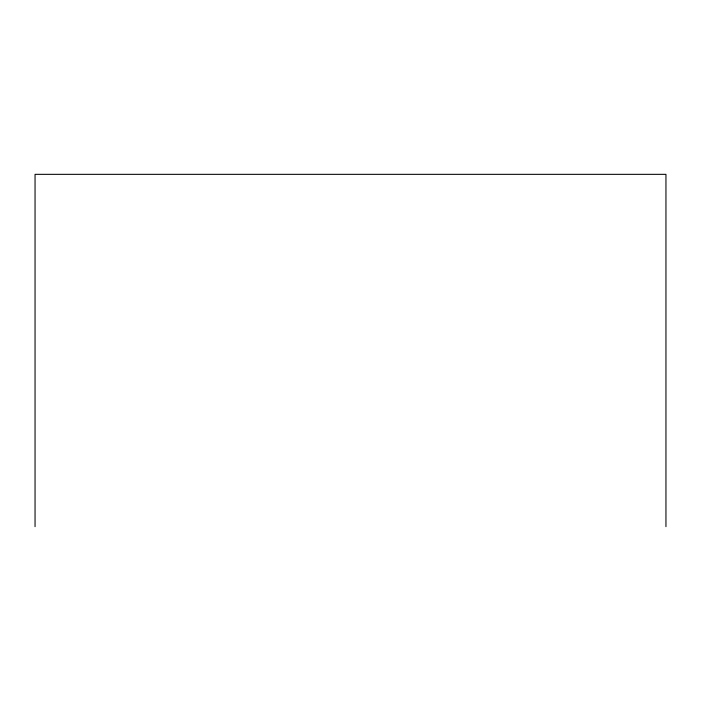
<?xml version="1.0" encoding="UTF-8"?>
<svg xmlns="http://www.w3.org/2000/svg" width="701" height="701" viewBox="0 0 701 701"><rect width="100%" height="100%" fill="white"/><g stroke="black" fill="none" stroke-linecap="round" stroke-linejoin="round"><path stroke-width="1.05" d="M665.95 526.661L665.95 174.339L35.05 174.339L35.05 526.661"/></g></svg>
